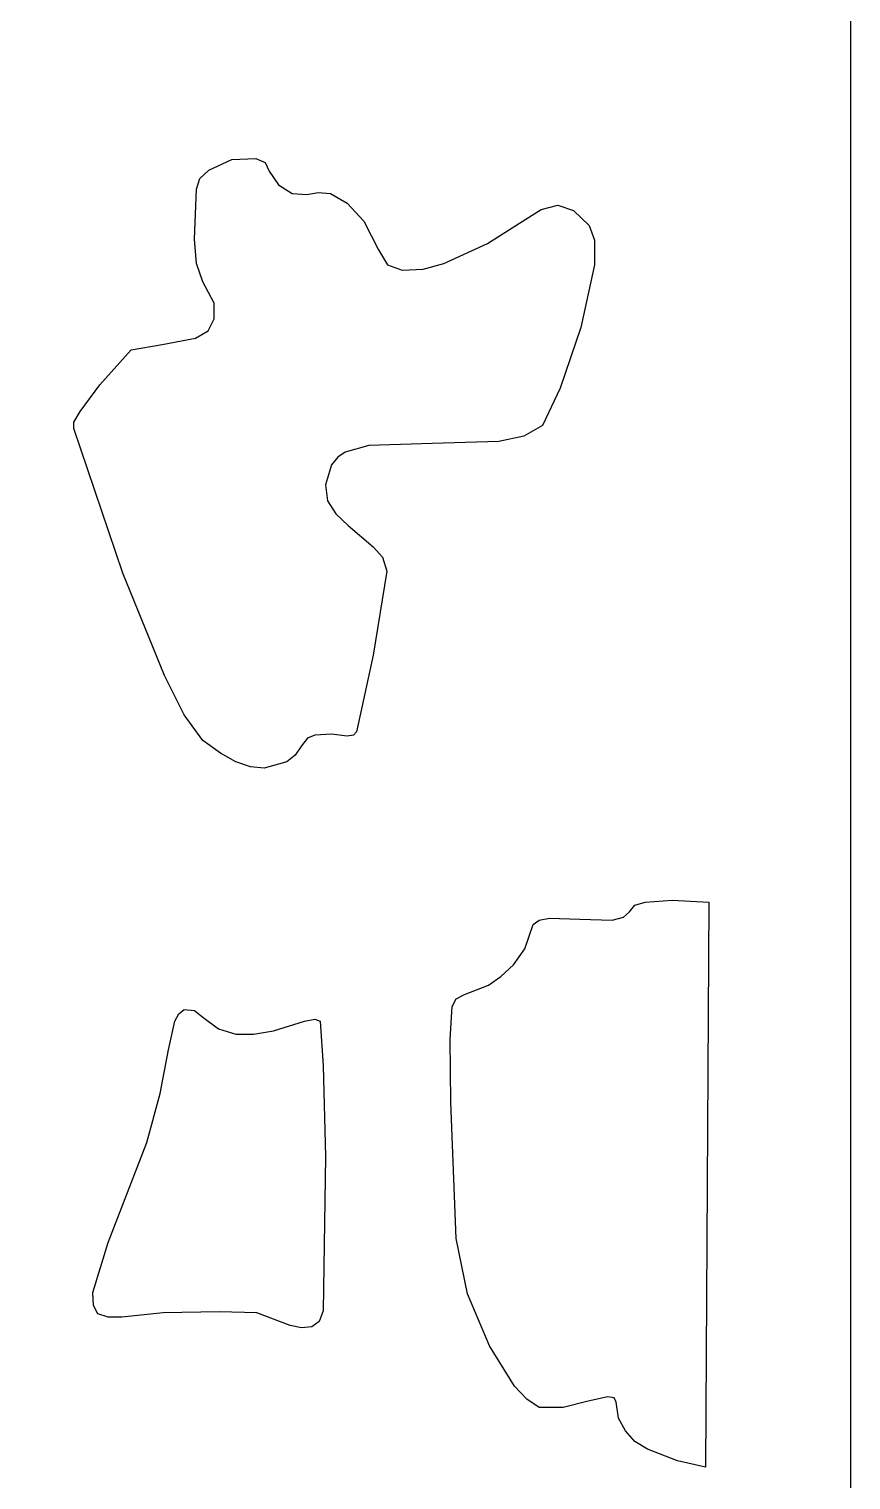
# Model space of a CAD drawing. Header units: centimetres. Extents: x 14.6 to 27.5, y -9.5 to 9.4.
# Drawn here: x 25.665 to 27.5, y -2.167 to 1.074 of the extents above; entities that cross this region are included whole.
import ezdxf

# ---------------------------------------------------------------- set-up
doc = ezdxf.new("R2010")
doc.units = ezdxf.units.CM
doc.header["$MEASUREMENT"] = 0
doc.layers.add('layer 1', color=7, linetype='Continuous')

msp = doc.modelspace()

# ---------------------------------------------------------------- linework, layer by layer
at = {"layer": 'layer 1', "color": 250}
for points, knots in [([(27.5, -9.49904), (27.5, -9.49904), (21.19814, -9.50001), (21.19814, -9.50001), (21.19814, -9.50001), (21.19814, -9.50001), (21.19814, 9.40559), (21.19814, 9.40559), (21.19814, 9.40559), (21.19814, 9.40559), (27.5, 9.40559), (27.5, 9.40559), (27.5, 9.40559), (27.5, 9.40559), (27.5, -9.49904), (27.5, -9.49904)], [0, 0, 0, 0, 0.2, 0.2, 0.2, 0.2, 0.4, 0.4, 0.4, 0.4, 0.6, 0.6, 0.6, 0.6, 1, 1, 1, 1]), ([(25.76558, 0.18137), (25.76558, 0.18137), (25.87482, -0.14173), (25.87482, -0.14173), (25.87482, -0.14173), (25.87482, -0.14173), (25.96759, -0.36992), (25.96759, -0.36992), (25.96759, -0.36992), (25.96759, -0.36992), (26.01136, -0.45786), (26.01136, -0.45786), (26.01136, -0.45786), (26.01136, -0.45786), (26.05337, -0.51481), (26.05337, -0.51481), (26.05337, -0.51481), (26.05337, -0.51481), (26.09258, -0.54348), (26.09258, -0.54348), (26.09258, -0.54348), (26.09258, -0.54348), (26.12724, -0.56246), (26.12724, -0.56246), (26.12724, -0.56246), (26.12724, -0.56246), (26.1598, -0.57428), (26.1598, -0.57428), (26.1598, -0.57428), (26.1598, -0.57428), (26.18991, -0.5766), (26.18991, -0.5766), (26.18991, -0.5766), (26.18991, -0.5766), (26.24102, -0.56246), (26.24102, -0.56246), (26.24102, -0.56246), (26.24102, -0.56246), (26.25958, -0.54813), (26.25958, -0.54813), (26.25958, -0.54813), (26.25958, -0.54813), (26.27358, -0.52682), (26.27358, -0.52682), (26.27358, -0.52682), (26.27358, -0.52682), (26.28724, -0.51016), (26.28724, -0.51016), (26.28724, -0.51016), (26.28724, -0.51016), (26.30369, -0.50299), (26.30369, -0.50299), (26.30369, -0.50299), (26.30369, -0.50299), (26.3408, -0.50067), (26.3408, -0.50067), (26.3408, -0.50067), (26.3408, -0.50067), (26.37546, -0.50532), (26.37546, -0.50532), (26.37546, -0.50532), (26.37546, -0.50532), (26.38947, -0.50299), (26.38947, -0.50299), (26.38947, -0.50299), (26.38947, -0.50299), (26.39647, -0.49583), (26.39647, -0.49583), (26.39647, -0.49583), (26.39647, -0.49583), (26.43358, -0.32478), (26.43358, -0.32478), (26.43358, -0.32478), (26.43358, -0.32478), (26.46369, -0.13708), (26.46369, -0.13708), (26.46369, -0.13708), (26.46369, -0.13708), (26.45424, -0.10609), (26.45424, -0.10609), (26.45424, -0.10609), (26.45424, -0.10609), (26.43358, -0.08246), (26.43358, -0.08246), (26.43358, -0.08246), (26.43358, -0.08246), (26.37792, -0.03481), (26.37792, -0.03481), (26.37792, -0.03481), (26.37792, -0.03481), (26.34991, -0.00866), (26.34991, -0.00866), (26.34991, -0.00866), (26.34991, -0.00866), (26.33135, 0.01982), (26.33135, 0.01982), (26.33135, 0.01982), (26.33135, 0.01982), (26.3268, 0.05546), (26.3268, 0.05546), (26.3268, 0.05546), (26.3268, 0.05546), (26.3408, 0.10059), (26.3408, 0.10059), (26.3408, 0.10059), (26.3408, 0.10059), (26.35446, 0.11725), (26.35446, 0.11725), (26.35446, 0.11725), (26.35446, 0.11725), (26.37091, 0.12907), (26.37091, 0.12907), (26.37091, 0.12907), (26.37091, 0.12907), (26.42413, 0.1434), (26.42413, 0.1434), (26.42413, 0.1434), (26.42413, 0.1434), (26.56557, 0.14805), (26.56557, 0.14805), (26.56557, 0.14805), (26.56557, 0.14805), (26.71401, 0.15289), (26.71401, 0.15289), (26.71401, 0.15289), (26.71401, 0.15289), (26.76968, 0.16471), (26.76968, 0.16471), (26.76968, 0.16471), (26.76968, 0.16471), (26.81134, 0.18853), (26.81134, 0.18853), (26.81134, 0.18853), (26.81134, 0.18853), (26.8509, 0.27163), (26.8509, 0.27163), (26.8509, 0.27163), (26.8509, 0.27163), (26.89712, 0.40723), (26.89712, 0.40723), (26.89712, 0.40723), (26.89712, 0.40723), (26.92723, 0.54727), (26.92723, 0.54727), (26.92723, 0.54727), (26.92723, 0.54727), (26.92723, 0.60209), (26.92723, 0.60209), (26.92723, 0.60209), (26.92723, 0.60209), (26.91567, 0.63522), (26.91567, 0.63522), (26.91567, 0.63522), (26.91567, 0.63522), (26.88101, 0.66853), (26.88101, 0.66853), (26.88101, 0.66853), (26.88101, 0.66853), (26.846, 0.68054), (26.846, 0.68054), (26.846, 0.68054), (26.846, 0.68054), (26.80889, 0.67086), (26.80889, 0.67086), (26.80889, 0.67086), (26.80889, 0.67086), (26.76023, 0.64006), (26.76023, 0.64006), (26.76023, 0.64006), (26.76023, 0.64006), (26.68846, 0.59493), (26.68846, 0.59493), (26.68846, 0.59493), (26.68846, 0.59493), (26.59113, 0.54979), (26.59113, 0.54979), (26.59113, 0.54979), (26.59113, 0.54979), (26.54491, 0.53778), (26.54491, 0.53778), (26.54491, 0.53778), (26.54491, 0.53778), (26.49835, 0.53546), (26.49835, 0.53546), (26.49835, 0.53546), (26.49835, 0.53546), (26.46579, 0.54727), (26.46579, 0.54727), (26.46579, 0.54727), (26.46579, 0.54727), (26.44514, 0.58059), (26.44514, 0.58059), (26.44514, 0.58059), (26.44514, 0.58059), (26.41258, 0.64471), (26.41258, 0.64471), (26.41258, 0.64471), (26.41258, 0.64471), (26.37546, 0.68519), (26.37546, 0.68519), (26.37546, 0.68519), (26.37546, 0.68519), (26.33835, 0.7065), (26.33835, 0.7065), (26.33835, 0.7065), (26.33835, 0.7065), (26.3107, 0.70902), (26.3107, 0.70902), (26.3107, 0.70902), (26.3107, 0.70902), (26.28514, 0.70418), (26.28514, 0.70418), (26.28514, 0.70418), (26.28514, 0.70418), (26.25258, 0.7065), (26.25258, 0.7065), (26.25258, 0.7065), (26.25258, 0.7065), (26.22247, 0.72568), (26.22247, 0.72568), (26.22247, 0.72568), (26.22247, 0.72568), (26.20146, 0.75648), (26.20146, 0.75648), (26.20146, 0.75648), (26.20146, 0.75648), (26.19236, 0.77546), (26.19236, 0.77546), (26.19236, 0.77546), (26.19236, 0.77546), (26.17135, 0.78495), (26.17135, 0.78495), (26.17135, 0.78495), (26.17135, 0.78495), (26.11814, 0.78263), (26.11814, 0.78263), (26.11814, 0.78263), (26.11814, 0.78263), (26.06702, 0.7588), (26.06702, 0.7588), (26.06702, 0.7588), (26.06702, 0.7588), (26.04637, 0.73982), (26.04637, 0.73982), (26.04637, 0.73982), (26.04637, 0.73982), (26.03937, 0.71619), (26.03937, 0.71619), (26.03937, 0.71619), (26.03937, 0.71619), (26.03481, 0.60442), (26.03481, 0.60442), (26.03481, 0.60442), (26.03481, 0.60442), (26.03937, 0.54979), (26.03937, 0.54979), (26.03937, 0.54979), (26.03937, 0.54979), (26.05337, 0.50931), (26.05337, 0.50931), (26.05337, 0.50931), (26.05337, 0.50931), (26.07858, 0.46185), (26.07858, 0.46185), (26.07858, 0.46185), (26.07858, 0.46185), (26.07858, 0.42621), (26.07858, 0.42621), (26.07858, 0.42621), (26.07858, 0.42621), (26.06492, 0.40006), (26.06492, 0.40006), (26.06492, 0.40006), (26.06492, 0.40006), (26.03691, 0.3834), (26.03691, 0.3834), (26.03691, 0.3834), (26.03691, 0.3834), (25.96269, 0.36907), (25.96269, 0.36907), (25.96269, 0.36907), (25.96269, 0.36907), (25.89337, 0.35725), (25.89337, 0.35725), (25.89337, 0.35725), (25.89337, 0.35725), (25.8237, 0.2788), (25.8237, 0.2788), (25.8237, 0.2788), (25.8237, 0.2788), (25.77959, 0.21933), (25.77959, 0.21933), (25.77959, 0.21933), (25.77959, 0.21933), (25.76558, 0.1957), (25.76558, 0.1957), (25.76558, 0.1957), (25.76558, 0.1957), (25.76558, 0.18137), (25.76558, 0.18137)], [0, 0, 0, 0, 0.0131579, 0.0131579, 0.0131579, 0.0131579, 0.0263158, 0.0263158, 0.0263158, 0.0263158, 0.0394737, 0.0394737, 0.0394737, 0.0394737, 0.0526316, 0.0526316, 0.0526316, 0.0526316, 0.0657895, 0.0657895, 0.0657895, 0.0657895, 0.0789474, 0.0789474, 0.0789474, 0.0789474, 0.0921053, 0.0921053, 0.0921053, 0.0921053, 0.1052632, 0.1052632, 0.1052632, 0.1052632, 0.1184211, 0.1184211, 0.1184211, 0.1184211, 0.1315789, 0.1315789, 0.1315789, 0.1315789, 0.1447368, 0.1447368, 0.1447368, 0.1447368, 0.1578947, 0.1578947, 0.1578947, 0.1578947, 0.1710526, 0.1710526, 0.1710526, 0.1710526, 0.1842105, 0.1842105, 0.1842105, 0.1842105, 0.1973684, 0.1973684, 0.1973684, 0.1973684, 0.2105263, 0.2105263, 0.2105263, 0.2105263, 0.2236842, 0.2236842, 0.2236842, 0.2236842, 0.2368421, 0.2368421, 0.2368421, 0.2368421, 0.25, 0.25, 0.25, 0.25, 0.2631579, 0.2631579, 0.2631579, 0.2631579, 0.2763158, 0.2763158, 0.2763158, 0.2763158, 0.2894737, 0.2894737, 0.2894737, 0.2894737, 0.3026316, 0.3026316, 0.3026316, 0.3026316, 0.3157895, 0.3157895, 0.3157895, 0.3157895, 0.3289474, 0.3289474, 0.3289474, 0.3289474, 0.3421053, 0.3421053, 0.3421053, 0.3421053, 0.3552632, 0.3552632, 0.3552632, 0.3552632, 0.3684211, 0.3684211, 0.3684211, 0.3684211, 0.3815789, 0.3815789, 0.3815789, 0.3815789, 0.3947368, 0.3947368, 0.3947368, 0.3947368, 0.4078947, 0.4078947, 0.4078947, 0.4078947, 0.4210526, 0.4210526, 0.4210526, 0.4210526, 0.4342105, 0.4342105, 0.4342105, 0.4342105, 0.4473684, 0.4473684, 0.4473684, 0.4473684, 0.4605263, 0.4605263, 0.4605263, 0.4605263, 0.4736842, 0.4736842, 0.4736842, 0.4736842, 0.4868421, 0.4868421, 0.4868421, 0.4868421, 0.5, 0.5, 0.5, 0.5, 0.5131579, 0.5131579, 0.5131579, 0.5131579, 0.5263158, 0.5263158, 0.5263158, 0.5263158, 0.5394737, 0.5394737, 0.5394737, 0.5394737, 0.5526316, 0.5526316, 0.5526316, 0.5526316, 0.5657895, 0.5657895, 0.5657895, 0.5657895, 0.5789474, 0.5789474, 0.5789474, 0.5789474, 0.5921053, 0.5921053, 0.5921053, 0.5921053, 0.6052632, 0.6052632, 0.6052632, 0.6052632, 0.6184211, 0.6184211, 0.6184211, 0.6184211, 0.6315789, 0.6315789, 0.6315789, 0.6315789, 0.6447368, 0.6447368, 0.6447368, 0.6447368, 0.6578947, 0.6578947, 0.6578947, 0.6578947, 0.6710526, 0.6710526, 0.6710526, 0.6710526, 0.6842105, 0.6842105, 0.6842105, 0.6842105, 0.6973684, 0.6973684, 0.6973684, 0.6973684, 0.7105263, 0.7105263, 0.7105263, 0.7105263, 0.7236842, 0.7236842, 0.7236842, 0.7236842, 0.7368421, 0.7368421, 0.7368421, 0.7368421, 0.75, 0.75, 0.75, 0.75, 0.7631579, 0.7631579, 0.7631579, 0.7631579, 0.7763158, 0.7763158, 0.7763158, 0.7763158, 0.7894737, 0.7894737, 0.7894737, 0.7894737, 0.8026316, 0.8026316, 0.8026316, 0.8026316, 0.8157895, 0.8157895, 0.8157895, 0.8157895, 0.8289474, 0.8289474, 0.8289474, 0.8289474, 0.8421053, 0.8421053, 0.8421053, 0.8421053, 0.8552632, 0.8552632, 0.8552632, 0.8552632, 0.8684211, 0.8684211, 0.8684211, 0.8684211, 0.8815789, 0.8815789, 0.8815789, 0.8815789, 0.8947368, 0.8947368, 0.8947368, 0.8947368, 0.9078947, 0.9078947, 0.9078947, 0.9078947, 0.9210526, 0.9210526, 0.9210526, 0.9210526, 0.9342105, 0.9342105, 0.9342105, 0.9342105, 0.9473684, 0.9473684, 0.9473684, 0.9473684, 0.9605263, 0.9605263, 0.9605263, 0.9605263, 0.9736842, 0.9736842, 0.9736842, 0.9736842, 1, 1, 1, 1]), ([(27.17545, -2.13786), (27.17545, -2.13786), (27.18245, -0.87607), (27.18245, -0.87607), (27.18245, -0.87607), (27.18245, -0.87607), (27.10123, -0.87142), (27.10123, -0.87142), (27.10123, -0.87142), (27.10123, -0.87142), (27.04101, -0.87607), (27.04101, -0.87607), (27.04101, -0.87607), (27.04101, -0.87607), (27.0179, -0.88324), (27.0179, -0.88324), (27.0179, -0.88324), (27.0179, -0.88324), (27.006, -0.89757), (27.006, -0.89757), (27.006, -0.89757), (27.006, -0.89757), (26.99235, -0.90939), (26.99235, -0.90939), (26.99235, -0.90939), (26.99235, -0.90939), (26.96679, -0.91655), (26.96679, -0.91655), (26.96679, -0.91655), (26.96679, -0.91655), (26.89502, -0.91404), (26.89502, -0.91404), (26.89502, -0.91404), (26.89502, -0.91404), (26.82745, -0.91171), (26.82745, -0.91171), (26.82745, -0.91171), (26.82745, -0.91171), (26.80434, -0.91655), (26.80434, -0.91655), (26.80434, -0.91655), (26.80434, -0.91655), (26.79069, -0.92604), (26.79069, -0.92604), (26.79069, -0.92604), (26.79069, -0.92604), (26.77213, -0.98067), (26.77213, -0.98067), (26.77213, -0.98067), (26.77213, -0.98067), (26.74657, -1.01631), (26.74657, -1.01631), (26.74657, -1.01631), (26.74657, -1.01631), (26.71857, -1.04246), (26.71857, -1.04246), (26.71857, -1.04246), (26.71857, -1.04246), (26.69091, -1.06144), (26.69091, -1.06144), (26.69091, -1.06144), (26.69091, -1.06144), (26.63734, -1.08275), (26.63734, -1.08275), (26.63734, -1.08275), (26.63734, -1.08275), (26.61879, -1.09224), (26.61879, -1.09224), (26.61879, -1.09224), (26.61879, -1.09224), (26.60968, -1.1089), (26.60968, -1.1089), (26.60968, -1.1089), (26.60968, -1.1089), (26.60513, -1.1827), (26.60513, -1.1827), (26.60513, -1.1827), (26.60513, -1.1827), (26.60723, -1.32275), (26.60723, -1.32275), (26.60723, -1.32275), (26.60723, -1.32275), (26.61879, -1.62706), (26.61879, -1.62706), (26.61879, -1.62706), (26.61879, -1.62706), (26.64434, -1.75065), (26.64434, -1.75065), (26.64434, -1.75065), (26.64434, -1.75065), (26.69301, -1.86706), (26.69301, -1.86706), (26.69301, -1.86706), (26.69301, -1.86706), (26.74867, -1.95733), (26.74867, -1.95733), (26.74867, -1.95733), (26.74867, -1.95733), (26.77668, -1.9858), (26.77668, -1.9858), (26.77668, -1.9858), (26.77668, -1.9858), (26.80434, -2.00479), (26.80434, -2.00479), (26.80434, -2.00479), (26.80434, -2.00479), (26.85791, -2.00479), (26.85791, -2.00479), (26.85791, -2.00479), (26.85791, -2.00479), (26.91357, -1.99065), (26.91357, -1.99065), (26.91357, -1.99065), (26.91357, -1.99065), (26.95734, -1.98116), (26.95734, -1.98116), (26.95734, -1.98116), (26.95734, -1.98116), (26.97134, -1.98348), (26.97134, -1.98348), (26.97134, -1.98348), (26.97134, -1.98348), (26.97589, -1.99297), (26.97589, -1.99297), (26.97589, -1.99297), (26.97589, -1.99297), (26.98079, -2.02861), (26.98079, -2.02861), (26.98079, -2.02861), (26.98079, -2.02861), (26.9969, -2.05709), (26.9969, -2.05709), (26.9969, -2.05709), (26.9969, -2.05709), (27.0179, -2.08091), (27.0179, -2.08091), (27.0179, -2.08091), (27.0179, -2.08091), (27.04556, -2.09757), (27.04556, -2.09757), (27.04556, -2.09757), (27.04556, -2.09757), (27.11278, -2.12372), (27.11278, -2.12372), (27.11278, -2.12372), (27.11278, -2.12372), (27.17545, -2.13786), (27.17545, -2.13786)], [0, 0, 0, 0, 0.0263158, 0.0263158, 0.0263158, 0.0263158, 0.0526316, 0.0526316, 0.0526316, 0.0526316, 0.0789474, 0.0789474, 0.0789474, 0.0789474, 0.1052632, 0.1052632, 0.1052632, 0.1052632, 0.1315789, 0.1315789, 0.1315789, 0.1315789, 0.1578947, 0.1578947, 0.1578947, 0.1578947, 0.1842105, 0.1842105, 0.1842105, 0.1842105, 0.2105263, 0.2105263, 0.2105263, 0.2105263, 0.2368421, 0.2368421, 0.2368421, 0.2368421, 0.2631579, 0.2631579, 0.2631579, 0.2631579, 0.2894737, 0.2894737, 0.2894737, 0.2894737, 0.3157895, 0.3157895, 0.3157895, 0.3157895, 0.3421053, 0.3421053, 0.3421053, 0.3421053, 0.3684211, 0.3684211, 0.3684211, 0.3684211, 0.3947368, 0.3947368, 0.3947368, 0.3947368, 0.4210526, 0.4210526, 0.4210526, 0.4210526, 0.4473684, 0.4473684, 0.4473684, 0.4473684, 0.4736842, 0.4736842, 0.4736842, 0.4736842, 0.5, 0.5, 0.5, 0.5, 0.5263158, 0.5263158, 0.5263158, 0.5263158, 0.5526316, 0.5526316, 0.5526316, 0.5526316, 0.5789474, 0.5789474, 0.5789474, 0.5789474, 0.6052632, 0.6052632, 0.6052632, 0.6052632, 0.6315789, 0.6315789, 0.6315789, 0.6315789, 0.6578947, 0.6578947, 0.6578947, 0.6578947, 0.6842105, 0.6842105, 0.6842105, 0.6842105, 0.7105263, 0.7105263, 0.7105263, 0.7105263, 0.7368421, 0.7368421, 0.7368421, 0.7368421, 0.7631579, 0.7631579, 0.7631579, 0.7631579, 0.7894737, 0.7894737, 0.7894737, 0.7894737, 0.8157895, 0.8157895, 0.8157895, 0.8157895, 0.8421053, 0.8421053, 0.8421053, 0.8421053, 0.8684211, 0.8684211, 0.8684211, 0.8684211, 0.8947368, 0.8947368, 0.8947368, 0.8947368, 0.9210526, 0.9210526, 0.9210526, 0.9210526, 0.9473684, 0.9473684, 0.9473684, 0.9473684, 1, 1, 1, 1]), ([(26.17381, -1.79346), (26.17381, -1.79346), (26.24803, -1.82193), (26.24803, -1.82193), (26.24803, -1.82193), (26.24803, -1.82193), (26.27358, -1.82658), (26.27358, -1.82658), (26.27358, -1.82658), (26.27358, -1.82658), (26.29669, -1.82425), (26.29669, -1.82425), (26.29669, -1.82425), (26.29669, -1.82425), (26.3128, -1.81244), (26.3128, -1.81244), (26.3128, -1.81244), (26.3128, -1.81244), (26.32225, -1.78861), (26.32225, -1.78861), (26.32225, -1.78861), (26.32225, -1.78861), (26.3268, -1.44401), (26.3268, -1.44401), (26.3268, -1.44401), (26.3268, -1.44401), (26.32225, -1.24198), (26.32225, -1.24198), (26.32225, -1.24198), (26.32225, -1.24198), (26.31525, -1.14222), (26.31525, -1.14222), (26.31525, -1.14222), (26.31525, -1.14222), (26.30369, -1.13757), (26.30369, -1.13757), (26.30369, -1.13757), (26.30369, -1.13757), (26.28059, -1.14222), (26.28059, -1.14222), (26.28059, -1.14222), (26.28059, -1.14222), (26.21092, -1.16372), (26.21092, -1.16372), (26.21092, -1.16372), (26.21092, -1.16372), (26.1668, -1.17069), (26.1668, -1.17069), (26.1668, -1.17069), (26.1668, -1.17069), (26.12724, -1.17069), (26.12724, -1.17069), (26.12724, -1.17069), (26.12724, -1.17069), (26.08803, -1.15888), (26.08803, -1.15888), (26.08803, -1.15888), (26.08803, -1.15888), (26.05337, -1.13273), (26.05337, -1.13273), (26.05337, -1.13273), (26.05337, -1.13273), (26.03481, -1.11839), (26.03481, -1.11839), (26.03481, -1.11839), (26.03481, -1.11839), (26.01136, -1.11607), (26.01136, -1.11607), (26.01136, -1.11607), (26.01136, -1.11607), (25.9998, -1.12556), (25.9998, -1.12556), (25.9998, -1.12556), (25.9998, -1.12556), (25.9907, -1.14222), (25.9907, -1.14222), (25.9907, -1.14222), (25.9907, -1.14222), (25.9767, -1.20634), (25.9767, -1.20634), (25.9767, -1.20634), (25.9767, -1.20634), (25.95814, -1.30377), (25.95814, -1.30377), (25.95814, -1.30377), (25.95814, -1.30377), (25.92803, -1.41321), (25.92803, -1.41321), (25.92803, -1.41321), (25.92803, -1.41321), (25.84226, -1.63655), (25.84226, -1.63655), (25.84226, -1.63655), (25.84226, -1.63655), (25.8076, -1.74813), (25.8076, -1.74813), (25.8076, -1.74813), (25.8076, -1.74813), (25.8097, -1.7768), (25.8097, -1.7768), (25.8097, -1.7768), (25.8097, -1.7768), (25.81915, -1.79578), (25.81915, -1.79578), (25.81915, -1.79578), (25.81915, -1.79578), (25.84226, -1.80295), (25.84226, -1.80295), (25.84226, -1.80295), (25.84226, -1.80295), (25.87237, -1.80295), (25.87237, -1.80295), (25.87237, -1.80295), (25.87237, -1.80295), (25.96514, -1.79346), (25.96514, -1.79346), (25.96514, -1.79346), (25.96514, -1.79346), (26.09048, -1.79094), (26.09048, -1.79094), (26.09048, -1.79094), (26.09048, -1.79094), (26.17381, -1.79346), (26.17381, -1.79346)], [0, 0, 0, 0, 0.03125, 0.03125, 0.03125, 0.03125, 0.0625, 0.0625, 0.0625, 0.0625, 0.09375, 0.09375, 0.09375, 0.09375, 0.125, 0.125, 0.125, 0.125, 0.15625, 0.15625, 0.15625, 0.15625, 0.1875, 0.1875, 0.1875, 0.1875, 0.21875, 0.21875, 0.21875, 0.21875, 0.25, 0.25, 0.25, 0.25, 0.28125, 0.28125, 0.28125, 0.28125, 0.3125, 0.3125, 0.3125, 0.3125, 0.34375, 0.34375, 0.34375, 0.34375, 0.375, 0.375, 0.375, 0.375, 0.40625, 0.40625, 0.40625, 0.40625, 0.4375, 0.4375, 0.4375, 0.4375, 0.46875, 0.46875, 0.46875, 0.46875, 0.5, 0.5, 0.5, 0.5, 0.53125, 0.53125, 0.53125, 0.53125, 0.5625, 0.5625, 0.5625, 0.5625, 0.59375, 0.59375, 0.59375, 0.59375, 0.625, 0.625, 0.625, 0.625, 0.65625, 0.65625, 0.65625, 0.65625, 0.6875, 0.6875, 0.6875, 0.6875, 0.71875, 0.71875, 0.71875, 0.71875, 0.75, 0.75, 0.75, 0.75, 0.78125, 0.78125, 0.78125, 0.78125, 0.8125, 0.8125, 0.8125, 0.8125, 0.84375, 0.84375, 0.84375, 0.84375, 0.875, 0.875, 0.875, 0.875, 0.90625, 0.90625, 0.90625, 0.90625, 0.9375, 0.9375, 0.9375, 0.9375, 1, 1, 1, 1])]:
    msp.add_open_spline(points, degree=3, knots=knots, dxfattribs=at)

doc.saveas('drawing.dxf')
